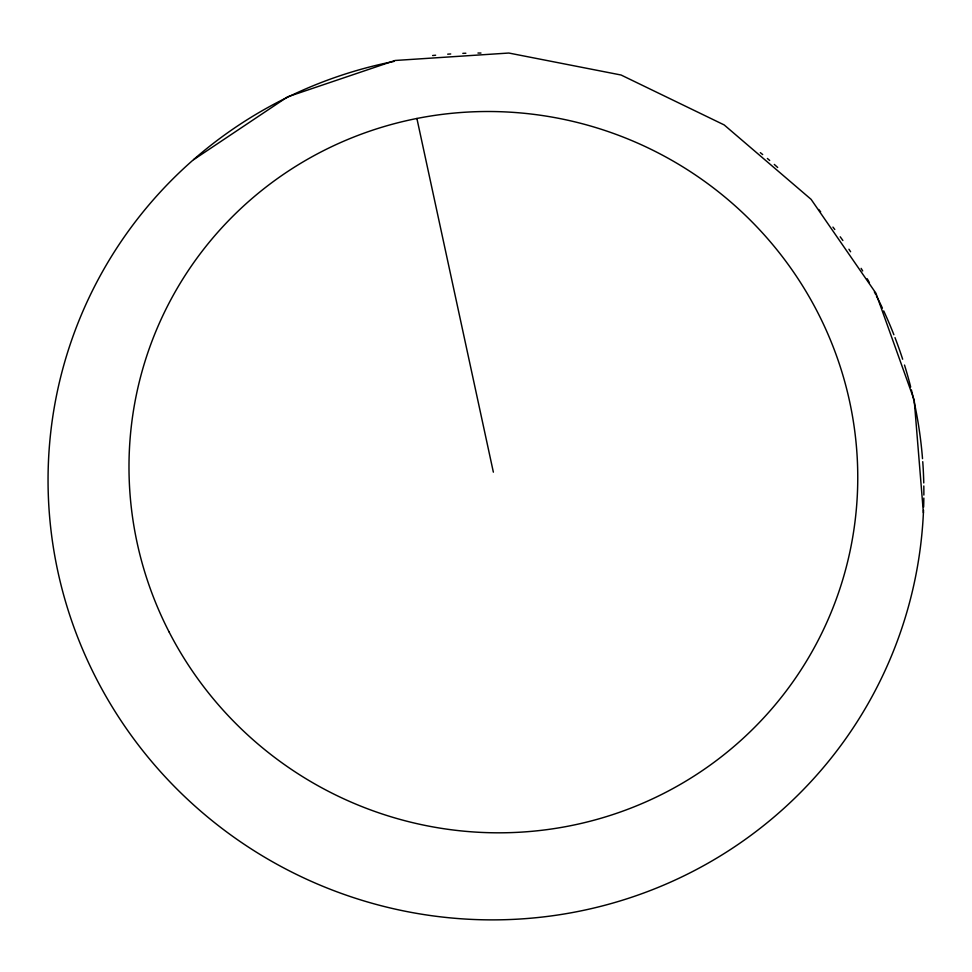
<?xml version="1.0" encoding="UTF-8"?>
<svg xmlns="http://www.w3.org/2000/svg" width="972" height="972" viewBox="0 0 972 972"><rect width="100%" height="100%" fill="white"/><g stroke="black" fill="none" stroke-linecap="round" stroke-linejoin="round"><path stroke-width="1.46" d="M193.695 159.627L287.603 96.836L395.094 60.483L508.83 53.035L621.072 75.014L724.164 124.914L811.085 199.333L875.906 293.204L914.215 400.136L923.4 512.827M416.891 118.463L493.363 472.161M923.522 510.093A439.551 431.762 27.4 0 1 505.148 919.694A439.551 431.762 27.4 0 1 51.613 535.353A439.551 431.762 27.4 0 1 394.049 61.406M432.613 55.526A439.551 431.762 27.4 0 1 435.626 55.222M447.691 54.177A439.551 431.762 27.4 0 1 450.716 53.97M462.818 53.351A439.551 431.762 27.4 0 1 465.855 53.241M477.957 53.035A439.551 431.762 27.4 0 1 480.97 53.035M760.335 152.653A439.551 431.762 27.4 0 1 762.692 154.572M767.37 158.472A439.551 431.762 27.4 0 1 769.69 160.441M774.283 164.426A439.551 431.762 27.4 0 1 777.685 167.463M818.703 209.515A439.551 431.762 27.4 0 1 820.647 211.811M832.955 227.096A439.551 431.762 27.4 0 1 834.79 229.501M840.209 236.804A439.551 431.762 27.4 0 1 842.87 240.497M848.921 249.233A439.551 431.762 27.4 0 1 850.609 251.748M861.131 268.357A439.551 431.762 27.4 0 1 862.686 270.945M867.218 278.757A439.551 431.762 27.4 0 1 869.418 282.694M874.375 291.916A439.551 431.762 27.4 0 1 875.736 294.552M876.428 295.901A439.551 431.762 27.4 0 1 882.418 308.136M883.706 310.894A439.551 431.762 27.4 0 1 893.888 334.745M894.993 337.6A439.551 431.762 27.4 0 1 902.66 359.227M904.507 365.047A439.551 431.762 27.4 0 1 910.679 387.002M911.408 389.942A439.551 431.762 27.4 0 1 913.802 400.209M914.117 401.679A439.551 431.762 27.4 0 1 922.513 458.638M922.744 461.676A439.551 431.762 27.4 0 1 923.764 482.938M923.813 485.976A439.551 431.762 27.4 0 1 923.862 495.052M923.837 498.065A439.551 431.762 27.4 0 1 923.631 507.092M169.031 631.836A365.751 359.276 27.4 0 0 799.373 672.381A365.751 359.276 27.4 0 0 511.697 112.266A365.751 359.276 27.4 0 0 169.031 631.836"/></g></svg>
